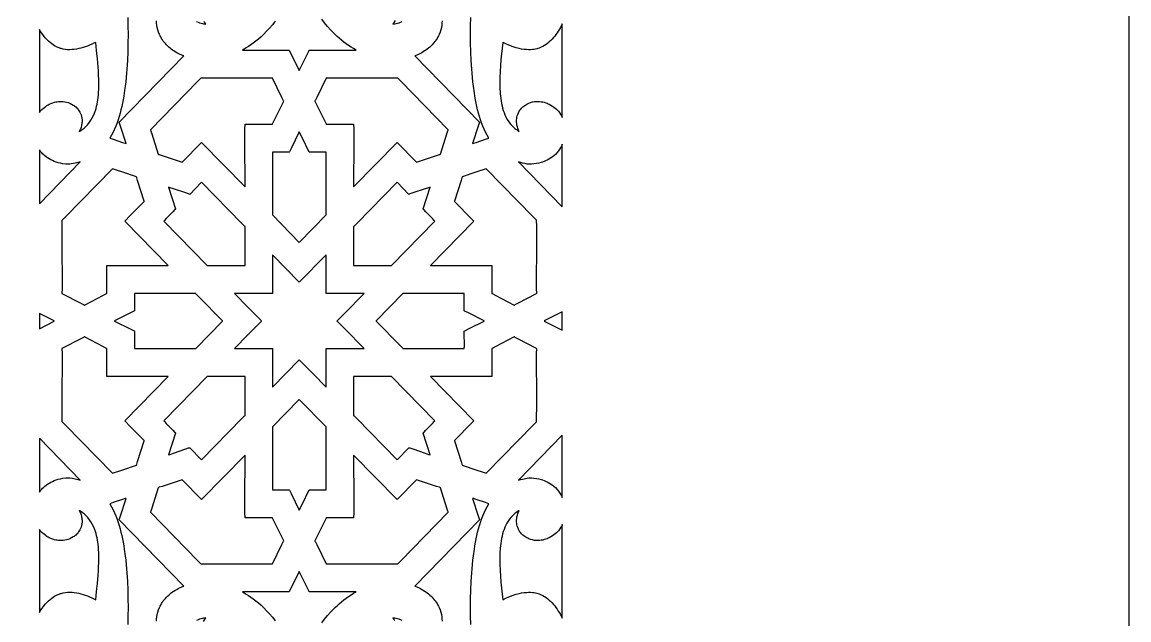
# Model space of a CAD drawing. Extents: x -395 to 395, y -1225 to 1225.
# Drawn here: x 141.1 to 395, y -248.6 to -111.4 of the extents above; entities that cross this region are included whole.
import ezdxf

# ---------------------------------------------------------------- set-up
doc = ezdxf.new("R2010")
doc.units = 0
doc.layers.add('LAYER_1', color=18, linetype='CONTINUOUS')

msp = doc.modelspace()

# ---------------------------------------------------------------- linework, layer by layer
at = {"layer": 'LAYER_1'}
for points in [[(395, 1225), (395, -1225), (-395, -1225), (-395, 1225)], [(154.27, -136.45), (154.5, -136.31), (154.83, -136.07), (155.28, -135.71), (155.5, -135.52), (155.72, -135.31), (155.92, -135.1), (156.12, -134.87), (156.5, -134.4), (156.84, -133.9), (157.14, -133.37), (157.41, -132.82), (157.65, -132.27), (157.85, -131.7), (158, -131.21), (158.13, -130.72), (158.24, -130.22), (158.34, -129.72), (158.42, -129.21), (158.48, -128.7), (158.54, -128.19), (158.58, -127.68), (158.63, -126.65), (158.65, -125.61), (158.64, -124.58), (158.6, -123.55), (158.56, -122.61), (158.5, -121.67), (158.34, -119.79), (158.15, -117.91), (157.94, -116.04), (157.48, -116.26), (157.01, -116.48), (156.53, -116.69), (156.05, -116.88), (155.55, -117.06), (155.05, -117.23), (154.55, -117.37), (154.04, -117.49), (153.53, -117.6), (153.02, -117.67), (152.5, -117.72), (152, -117.74), (151.49, -117.73), (150.99, -117.68), (150.49, -117.6), (150, -117.48), (149.85, -117.43), (149.53, -117.32), (149.31, -117.24), (149.06, -117.12), (148.79, -116.99), (148.49, -116.81), (148.17, -116.61), (147.83, -116.37), (147.47, -116.09), (147.11, -115.76), (146.73, -115.39), (146.35, -114.97), (145.96, -114.5), (145.57, -113.97), (145.28, -113.53), (145, -113.08), (145, -132.11), (145.29, -131.77), (145.6, -131.44), (145.94, -131.15), (146.3, -130.89), (146.43, -130.78), (146.56, -130.67), (146.75, -130.54), (146.99, -130.39), (147.29, -130.23), (147.65, -130.07), (148.07, -129.91), (148.51, -129.78), (148.77, -129.72), (149.06, -129.67), (149.38, -129.64), (149.72, -129.61), (150.07, -129.61), (150.44, -129.63), (150.83, -129.68), (151.22, -129.75), (151.61, -129.86), (152.01, -130.01), (152.4, -130.2), (152.79, -130.43), (152.98, -130.56), (153.17, -130.71), (153.36, -130.87), (153.54, -131.04), (153.65, -131.16), (153.88, -131.42), (154.02, -131.61), (154.16, -131.83), (154.31, -132.08), (154.44, -132.36), (154.57, -132.68), (154.67, -133.03), (154.75, -133.41), (154.8, -133.82), (154.8, -134.04), (154.8, -134.26), (154.78, -134.49), (154.75, -134.73), (154.71, -134.97), (154.66, -135.23), (154.58, -135.48), (154.5, -135.75), (154.35, -136.13), (154.17, -136.49)], [(255.06, -136.34), (254.98, -136.19), (254.89, -135.99), (254.79, -135.73), (254.69, -135.42), (254.6, -135.04), (254.53, -134.61), (254.51, -134.43), (254.5, -134.06), (254.51, -133.82), (254.54, -133.54), (254.59, -133.24), (254.66, -132.91), (254.77, -132.57), (254.92, -132.23), (255.1, -131.87), (255.34, -131.52), (255.48, -131.35), (255.63, -131.17), (255.79, -131.01), (255.97, -130.84), (256.17, -130.68), (256.38, -130.53), (256.61, -130.38), (256.85, -130.23), (257.29, -130.02), (257.73, -129.85), (258.17, -129.73), (258.59, -129.65), (259.01, -129.61), (259.41, -129.6), (259.8, -129.62), (260.18, -129.66), (260.54, -129.73), (260.87, -129.81), (261.19, -129.91), (261.49, -130.01), (261.75, -130.13), (261.99, -130.24), (262.39, -130.45), (262.76, -130.69), (263.09, -130.93), (263.39, -131.17), (263.66, -131.4), (263.9, -131.64), (264.11, -131.86), (264.29, -132.08), (264.45, -132.28), (264.69, -132.65), (264.86, -132.95), (264.96, -133.16), (265, -133.26), (265, -111.82), (264.56, -112.64), (264.33, -113.04), (264.08, -113.44), (263.82, -113.83), (263.55, -114.21), (263.26, -114.59), (262.97, -114.95), (262.66, -115.3), (262.34, -115.63), (262, -115.94), (261.65, -116.24), (261.29, -116.51), (260.91, -116.76), (260.53, -116.98), (260.12, -117.18), (259.97, -117.25), (259.65, -117.37), (259.42, -117.44), (259.16, -117.52), (258.86, -117.59), (258.51, -117.65), (258.13, -117.7), (257.71, -117.73), (257.26, -117.74), (256.76, -117.72), (256.24, -117.67), (255.67, -117.59), (255.08, -117.46), (254.44, -117.3), (253.74, -117.07), (253.13, -116.85), (252.61, -116.64), (252.19, -116.45), (251.61, -116.15), (251.45, -116.07), (251.37, -116.03), (251.37, -116.04), (251.06, -118.71), (250.93, -120.05), (250.81, -121.39), (250.73, -122.74), (250.67, -124.08), (250.66, -125.43), (250.67, -126.1), (250.69, -126.77), (250.71, -127.31), (250.75, -127.85), (250.8, -128.4), (250.87, -128.95), (250.95, -129.5), (251.04, -130.05), (251.16, -130.59), (251.29, -131.13), (251.45, -131.65), (251.63, -132.17), (251.83, -132.67), (252.05, -133.16), (252.3, -133.64), (252.58, -134.09), (252.89, -134.52), (253.22, -134.93), (253.43, -135.16), (253.65, -135.38), (253.88, -135.59), (254.12, -135.79), (254.36, -135.98), (254.61, -136.16), (254.87, -136.33), (255.13, -136.49)], [(192.18, -138.76), (192.17, -135.97), (192.19, -134.8), (192.19, -134.8), (198.48, -134.8), (198.52, -134.75), (198.59, -134.59), (198.88, -133.98), (201.08, -129.55), (201.06, -129.48), (200.97, -129.31), (200.65, -128.67), (198.48, -124.23), (198.41, -124.22), (198.23, -124.23), (197.55, -124.24), (182.1, -124.23), (182.03, -124.28), (181.89, -124.43), (181.37, -124.98), (170.51, -136.12), (170.52, -136.19), (170.58, -136.37), (170.8, -137.03), (172.28, -141.74), (172.34, -141.77), (172.51, -141.82), (173.15, -142.02), (177.79, -143.57), (182.23, -139), (182.23, -139), (192.19, -149.21)], [(227.07, -139), (227.07, -139), (231.51, -143.57), (236.16, -142.02), (236.79, -141.82), (236.96, -141.77), (237.02, -141.74), (238.5, -137.03), (238.73, -136.37), (238.78, -136.19), (238.79, -136.12), (227.93, -124.98), (227.41, -124.43), (227.27, -124.28), (227.21, -124.23), (211.75, -124.24), (211.07, -124.23), (210.89, -124.22), (210.82, -124.23), (208.65, -128.67), (208.33, -129.31), (208.24, -129.48), (208.22, -129.55), (210.42, -133.98), (210.71, -134.59), (210.79, -134.75), (210.83, -134.8), (217.12, -134.8), (217.12, -134.8), (217.13, -135.97), (217.13, -138.76), (217.12, -149.21)], [(210.8, -155.67), (210.81, -155.65), (210.82, -145.22), (210.82, -142.43), (210.81, -141.26), (206.95, -141.26), (206.95, -141.26), (205.29, -137.88), (204.65, -136.61), (202.76, -140.43), (202.47, -141.05), (202.39, -141.21), (202.35, -141.27), (199.56, -141.26), (198.5, -141.26), (198.5, -154.62), (198.49, -155.39), (198.48, -155.59), (198.49, -155.67), (204.65, -161.96)], [(265, -153.82), (265, -139.45), (264.87, -139.73), (264.73, -140), (264.58, -140.26), (264.43, -140.51), (264.11, -140.96), (263.76, -141.38), (263.4, -141.75), (263.03, -142.08), (262.65, -142.38), (262.27, -142.64), (261.89, -142.87), (261.51, -143.07), (261.15, -143.24), (260.8, -143.39), (260.47, -143.51), (260.17, -143.61), (259.64, -143.75), (259.07, -143.87), (258.49, -143.95), (257.91, -144.01), (257.33, -144.03), (256.92, -143.97), (256.46, -143.87), (255.84, -143.74), (255.37, -143.62), (254.91, -143.48), (265, -153.82)], [(154.4, -143.48), (153.8, -143.65), (153.2, -143.8), (151.98, -144.03), (151.85, -144.04), (151.54, -144.03), (151.06, -143.98), (150.41, -143.9), (149.87, -143.8), (149.35, -143.67), (148.87, -143.53), (148.42, -143.36), (147.99, -143.18), (147.6, -142.98), (147.23, -142.78), (146.89, -142.56), (146.57, -142.33), (146.28, -142.1), (146.01, -141.86), (145.76, -141.62), (145.54, -141.38), (145.34, -141.15), (145, -140.7), (145, -153.11)], [(159.71, -174.09), (160.28, -173.8), (160.44, -173.72), (160.49, -173.68), (160.48, -169.04), (160.47, -167.79), (160.48, -167.27), (174.56, -167.27), (164.61, -157.1), (164.91, -156.77), (165.64, -156.01), (168.41, -153.18), (168.89, -152.7), (169.02, -152.57), (169.06, -152.52), (167.54, -147.79), (167.34, -147.13), (167.29, -146.96), (167.26, -146.9), (163.9, -145.77), (162.69, -145.37), (161.78, -145.08), (150.91, -156.18), (150.38, -156.7), (150.24, -156.84), (150.19, -156.91), (150.19, -161.27), (150.2, -172.78), (150.18, -173.44), (150.18, -173.62), (150.19, -173.69), (154.51, -175.92), (155.12, -176.25), (155.28, -176.34), (155.34, -176.36)], [(254.03, -176.34), (254.19, -176.25), (254.79, -175.92), (259.11, -173.69), (259.12, -173.62), (259.12, -173.44), (259.11, -172.78), (259.12, -161.27), (259.12, -158.2), (259.11, -156.91), (259.07, -156.84), (258.92, -156.7), (258.4, -156.18), (247.53, -145.08), (245.4, -145.77), (242.05, -146.9), (242.01, -146.96), (241.96, -147.13), (241.76, -147.79), (240.24, -152.52), (240.28, -152.57), (240.41, -152.7), (240.89, -153.18), (243.66, -156.01), (244.4, -156.77), (244.7, -157.1), (234.74, -167.27), (248.82, -167.27), (248.83, -167.79), (248.83, -169.04), (248.81, -173.68), (248.87, -173.72), (249.02, -173.8), (249.6, -174.09), (253.96, -176.36)], [(183.75, -167.29), (184.5, -167.27), (188.35, -167.28), (192.19, -167.27), (192.19, -158.34), (192.15, -158.28), (192.01, -158.14), (191.48, -157.62), (182.24, -148.14), (182.23, -148.14), (179.51, -150.93), (179.44, -150.92), (179.26, -150.85), (178.6, -150.62), (175.75, -149.65), (174.99, -149.4), (174.67, -149.3), (176.26, -154.24), (176.22, -154.3), (176.09, -154.43), (175.61, -154.92), (174.09, -156.49), (173.69, -156.91), (173.53, -157.1), (183.48, -167.28), (183.55, -167.29)], [(225.83, -167.28), (235.77, -157.1), (235.61, -156.91), (235.21, -156.49), (233.69, -154.92), (233.21, -154.43), (233.08, -154.3), (233.04, -154.24), (234.64, -149.3), (234.31, -149.4), (233.55, -149.65), (230.7, -150.62), (230.04, -150.85), (229.86, -150.92), (229.79, -150.93), (227.07, -148.14), (227.07, -148.14), (217.82, -157.62), (217.3, -158.14), (217.16, -158.28), (217.11, -158.34), (217.12, -167.27), (220.96, -167.28), (224.8, -167.27), (225.55, -167.29), (225.75, -167.29)], [(210.81, -193.02), (210.81, -187.28), (210.79, -186.56), (210.79, -186.37), (210.8, -186.32), (210.81, -186.31), (213.09, -186.31), (217.75, -186.33), (218.99, -186.33), (219.51, -186.31), (215.04, -181.76), (213.36, -180.02), (213.37, -180.01), (213.36, -179.99), (215.04, -178.25), (219.51, -173.7), (219.51, -173.7), (217.38, -173.69), (211.76, -173.7), (211.05, -173.71), (210.86, -173.71), (210.82, -173.71), (210.8, -173.7), (210.81, -167.26), (210.81, -165.53), (210.81, -164.81), (204.65, -171.11), (201.57, -167.96), (198.5, -164.81), (198.48, -165.46), (198.49, -166.99), (198.5, -172.73), (198.51, -173.45), (198.51, -173.64), (198.51, -173.69), (198.5, -173.71), (192.18, -173.7), (190.5, -173.69), (189.79, -173.7), (192.87, -176.84), (195.94, -179.99), (195.93, -180.01), (195.94, -180.02), (192.87, -183.17), (189.79, -186.31), (191.92, -186.32), (197.54, -186.31), (198.25, -186.3), (198.44, -186.3), (198.49, -186.3), (198.5, -186.31), (198.49, -192.76), (198.48, -194.48), (198.5, -195.2), (201.57, -192.06), (204.65, -188.91), (207.73, -192.06), (210.81, -195.2)], [(180.87, -186.32), (187.03, -180.02), (187.03, -179.99), (181.61, -174.46), (181.08, -173.9), (180.93, -173.75), (180.87, -173.69), (173.83, -173.69), (166.8, -173.7), (166.8, -176.73), (166.81, -177.43), (166.81, -177.61), (166.8, -177.69), (162.25, -179.99), (162.25, -179.99), (162.26, -180), (162.25, -180.02), (165.98, -181.92), (166.59, -182.22), (166.75, -182.29), (166.8, -182.34), (166.8, -186.31), (173.32, -186.32), (179.84, -186.31), (180.59, -186.33), (180.79, -186.33)], [(242.51, -186.31), (242.52, -185.82), (242.52, -185.16), (242.51, -183.34), (242.5, -182.6), (242.49, -182.4), (242.5, -182.33), (243.75, -181.69), (247.05, -180.02), (247.05, -180.02), (247.04, -180), (247.05, -179.99), (243.32, -178.09), (242.72, -177.8), (242.56, -177.72), (242.5, -177.68), (242.51, -174.79), (242.51, -173.7), (229.45, -173.7), (228.71, -173.69), (228.51, -173.69), (228.43, -173.7), (222.28, -179.99), (222.28, -180.02), (227.71, -185.58), (228.23, -186.12), (228.37, -186.27), (228.43, -186.32)], [(148.43, -180.02), (148.42, -180.02), (148.42, -180), (148.43, -179.99), (145, -178.25), (145, -181.77)], [(265, -177.89), (260.87, -179.99), (260.89, -179.99), (260.89, -180.01), (260.87, -180.02), (265, -182.12)], [(163.9, -214.24), (167.26, -213.12), (167.29, -213.06), (167.34, -212.88), (167.54, -212.23), (169.06, -207.5), (169.02, -207.44), (168.89, -207.31), (168.41, -206.83), (165.64, -204), (164.91, -203.25), (164.61, -202.92), (174.56, -192.74), (160.48, -192.74), (160.47, -192.22), (160.48, -190.98), (160.49, -186.33), (160.44, -186.29), (160.28, -186.22), (159.71, -185.93), (155.34, -183.65), (155.28, -183.68), (155.12, -183.76), (154.51, -184.09), (150.19, -186.32), (150.18, -186.39), (150.18, -186.57), (150.2, -187.24), (150.19, -198.74), (150.18, -201.82), (150.19, -203.11), (150.24, -203.17), (150.38, -203.31), (150.91, -203.83), (161.78, -214.94)], [(258.4, -203.83), (258.92, -203.31), (259.07, -203.17), (259.11, -203.11), (259.12, -198.74), (259.11, -187.24), (259.12, -186.57), (259.12, -186.39), (259.11, -186.32), (254.79, -184.09), (254.19, -183.76), (254.03, -183.68), (253.96, -183.65), (249.6, -185.93), (249.02, -186.22), (248.87, -186.29), (248.81, -186.33), (248.83, -190.98), (248.83, -192.22), (248.82, -192.74), (234.74, -192.74), (244.7, -202.92), (244.4, -203.25), (243.66, -204), (240.89, -206.83), (240.41, -207.31), (240.28, -207.44), (240.24, -207.5), (241.76, -212.23), (241.96, -212.88), (242.01, -213.06), (242.05, -213.12), (245.4, -214.24), (246.62, -214.65), (247.53, -214.94)], [(191.48, -202.39), (192.01, -201.87), (192.15, -201.74), (192.19, -201.67), (192.19, -192.74), (188.35, -192.74), (184.5, -192.74), (183.75, -192.73), (183.55, -192.73), (183.48, -192.74), (173.53, -202.92), (173.69, -203.1), (174.09, -203.52), (175.61, -205.1), (176.09, -205.58), (176.22, -205.71), (176.26, -205.77), (174.67, -210.71), (174.99, -210.62), (175.75, -210.36), (178.6, -209.39), (179.26, -209.16), (179.44, -209.1), (179.51, -209.09), (182.23, -211.87), (182.24, -211.87)], [(227.07, -211.87), (229.79, -209.09), (229.86, -209.1), (230.04, -209.16), (230.7, -209.39), (233.55, -210.36), (234.31, -210.62), (234.64, -210.71), (233.04, -205.77), (233.08, -205.71), (233.21, -205.58), (233.69, -205.1), (235.21, -203.52), (235.61, -203.1), (235.77, -202.92), (225.83, -192.74), (225.75, -192.73), (225.55, -192.73), (224.8, -192.74), (220.96, -192.74), (217.12, -192.74), (217.11, -201.67), (217.16, -201.74), (217.3, -201.87), (217.82, -202.39), (227.07, -211.87)], [(205.29, -222.13), (206.95, -218.75), (206.95, -218.76), (210.81, -218.76), (210.82, -217.59), (210.82, -214.8), (210.81, -204.37), (210.8, -204.34), (204.65, -198.05), (198.49, -204.34), (198.48, -204.42), (198.49, -204.63), (198.5, -205.39), (198.5, -218.76), (199.56, -218.75), (202.35, -218.75), (202.39, -218.81), (202.47, -218.97), (202.76, -219.59), (204.65, -223.41)], [(145.16, -219.09), (145.34, -218.86), (145.54, -218.63), (145.76, -218.39), (146.01, -218.16), (146.28, -217.92), (146.57, -217.69), (146.89, -217.46), (147.23, -217.24), (147.6, -217.03), (147.99, -216.83), (148.42, -216.65), (148.87, -216.49), (149.35, -216.34), (149.87, -216.22), (150.41, -216.12), (151.06, -216.03), (151.54, -215.99), (151.98, -215.98), (152.59, -216.09), (153.2, -216.22), (153.8, -216.36), (154.4, -216.54), (145, -206.91), (145, -219.31)], [(265, -206.19), (265, -206.19), (254.91, -216.54), (255.37, -216.4), (255.84, -216.28), (256.92, -216.05), (257.33, -215.98), (257.91, -216.01), (258.49, -216.06), (259.07, -216.15), (259.64, -216.26), (260.17, -216.41), (260.47, -216.5), (260.8, -216.63), (261.15, -216.77), (261.51, -216.94), (261.89, -217.14), (262.27, -217.37), (262.65, -217.63), (263.03, -217.93), (263.4, -218.26), (263.76, -218.64), (264.11, -219.05), (264.43, -219.51), (264.58, -219.75), (264.73, -220.01), (264.87, -220.28), (265, -220.56)], [(198.48, -235.78), (200.65, -231.34), (200.97, -230.7), (201.06, -230.53), (201.08, -230.46), (198.88, -226.04), (198.59, -225.43), (198.52, -225.27), (198.48, -225.21), (192.19, -225.22), (192.19, -225.22), (192.17, -224.05), (192.18, -221.26), (192.19, -210.81), (182.23, -221.02), (182.23, -221.02), (177.79, -216.45), (173.15, -217.99), (172.51, -218.19), (172.34, -218.24), (172.28, -218.28), (170.8, -222.98), (170.58, -223.64), (170.52, -223.82), (170.51, -223.89), (181.37, -235.03), (181.89, -235.59), (182.03, -235.73), (182.1, -235.78), (197.55, -235.78), (198.23, -235.79), (198.41, -235.79)], [(211.07, -235.79), (211.75, -235.78), (227.21, -235.78), (227.27, -235.73), (227.41, -235.59), (227.93, -235.03), (238.79, -223.89), (238.78, -223.82), (238.73, -223.64), (238.5, -222.98), (237.02, -218.28), (236.96, -218.24), (236.79, -218.19), (236.16, -217.99), (231.51, -216.45), (227.07, -221.02), (227.07, -221.02), (217.12, -210.81), (217.13, -221.26), (217.13, -224.05), (217.12, -225.22), (217.12, -225.22), (210.83, -225.21), (210.79, -225.27), (210.71, -225.43), (210.42, -226.04), (208.22, -230.46), (208.24, -230.53), (208.33, -230.7), (208.65, -231.34), (210.82, -235.78), (210.89, -235.79)], [(145.28, -246.48), (145.57, -246.04), (145.96, -245.51), (146.35, -245.04), (146.73, -244.62), (147.11, -244.25), (147.47, -243.93), (147.83, -243.65), (148.17, -243.4), (148.49, -243.2), (148.79, -243.03), (149.06, -242.89), (149.53, -242.69), (149.85, -242.58), (150, -242.54), (150.49, -242.42), (150.99, -242.33), (151.49, -242.29), (152, -242.28), (152.5, -242.29), (153.02, -242.34), (153.53, -242.42), (154.04, -242.52), (154.55, -242.64), (155.05, -242.79), (155.55, -242.95), (156.05, -243.13), (156.53, -243.33), (157.01, -243.54), (157.48, -243.75), (157.94, -243.98), (158.15, -242.1), (158.34, -240.23), (158.5, -238.34), (158.56, -237.4), (158.6, -236.46), (158.64, -235.43), (158.65, -234.4), (158.63, -233.37), (158.58, -232.34), (158.54, -231.82), (158.48, -231.31), (158.42, -230.8), (158.34, -230.3), (158.24, -229.8), (158.13, -229.3), (158, -228.8), (157.85, -228.32), (157.65, -227.75), (157.41, -227.19), (157.14, -226.64), (156.84, -226.12), (156.5, -225.62), (156.31, -225.38), (156.12, -225.14), (155.92, -224.92), (155.72, -224.7), (155.5, -224.5), (155.28, -224.3), (154.83, -223.95), (154.5, -223.71), (154.27, -223.57), (154.17, -223.52), (154.35, -223.89), (154.5, -224.27), (154.58, -224.53), (154.66, -224.79), (154.71, -225.04), (154.75, -225.28), (154.78, -225.52), (154.8, -225.75), (154.8, -226.19), (154.75, -226.6), (154.67, -226.98), (154.57, -227.33), (154.44, -227.65), (154.31, -227.94), (154.16, -228.19), (154.02, -228.41), (153.88, -228.59), (153.65, -228.86), (153.54, -228.97), (153.36, -229.15), (153.17, -229.31), (152.98, -229.45), (152.79, -229.59), (152.4, -229.82), (152.01, -230.01), (151.61, -230.15), (151.22, -230.26), (150.83, -230.34), (150.44, -230.39), (150.07, -230.4), (149.72, -230.4), (149.38, -230.38), (149.06, -230.34), (148.77, -230.29), (148.51, -230.23), (148.07, -230.11), (147.65, -229.95), (147.29, -229.78), (146.99, -229.62), (146.75, -229.47), (146.43, -229.24), (146.3, -229.13), (145.94, -228.87), (145.6, -228.57), (145.29, -228.25), (145, -227.9), (145, -246.93)], [(265, -226.75), (264.96, -226.86), (264.86, -227.07), (264.69, -227.36), (264.45, -227.73), (264.29, -227.94), (264.11, -228.15), (263.9, -228.38), (263.66, -228.61), (263.39, -228.85), (263.09, -229.09), (262.76, -229.33), (262.39, -229.56), (261.99, -229.78), (261.75, -229.89), (261.49, -230), (261.19, -230.11), (260.87, -230.2), (260.54, -230.29), (260.18, -230.35), (259.8, -230.4), (259.41, -230.42), (259.01, -230.41), (258.59, -230.36), (258.17, -230.28), (257.73, -230.16), (257.29, -229.99), (257.07, -229.89), (256.85, -229.78), (256.61, -229.64), (256.38, -229.49), (256.17, -229.33), (255.97, -229.17), (255.79, -229.01), (255.63, -228.84), (255.48, -228.67), (255.34, -228.49), (255.1, -228.14), (254.92, -227.79), (254.77, -227.44), (254.66, -227.1), (254.59, -226.78), (254.54, -226.47), (254.51, -226.2), (254.5, -225.95), (254.51, -225.58), (254.53, -225.41), (254.6, -224.97), (254.69, -224.6), (254.79, -224.28), (254.89, -224.02), (255.06, -223.67), (255.13, -223.52), (254.87, -223.68), (254.61, -223.85), (254.36, -224.04), (254.12, -224.23), (253.88, -224.43), (253.65, -224.64), (253.43, -224.86), (253.22, -225.08), (252.89, -225.49), (252.58, -225.92), (252.3, -226.38), (252.05, -226.85), (251.83, -227.34), (251.63, -227.84), (251.45, -228.36), (251.29, -228.89), (251.16, -229.42), (251.04, -229.97), (250.95, -230.51), (250.87, -231.06), (250.8, -231.61), (250.75, -232.16), (250.69, -233.24), (250.67, -233.92), (250.66, -234.59), (250.67, -235.93), (250.73, -237.28), (250.81, -238.62), (250.93, -239.96), (251.06, -241.3), (251.37, -243.98), (251.37, -243.98), (251.61, -243.86), (252.19, -243.57), (252.61, -243.38), (253.13, -243.17), (253.74, -242.94), (254.44, -242.72), (255.08, -242.55), (255.67, -242.43), (256.24, -242.34), (256.76, -242.3), (257.26, -242.28), (257.71, -242.29), (258.13, -242.32), (258.51, -242.37), (258.86, -242.43), (259.16, -242.5), (259.65, -242.64), (259.97, -242.77), (260.12, -242.84), (260.53, -243.03), (260.91, -243.26), (261.29, -243.51), (261.65, -243.78), (262, -244.07), (262.34, -244.39), (262.66, -244.72), (262.97, -245.07), (263.26, -245.43), (263.55, -245.8), (263.82, -246.19), (264.08, -246.58), (264.33, -246.98), (264.56, -247.38), (265, -248.19)]]:
    msp.add_lwpolyline(points, close=True, dxfattribs=at)
for points in [[(165.31, -110.3), (165.34, -112.28), (165.35, -114.26), (165.34, -116.24), (165.29, -118.21), (165.21, -120.19), (165.09, -122.16), (165.01, -123.15), (164.92, -124.13), (164.81, -125.11), (164.7, -126.09), (164.48, -127.65), (164.36, -128.42), (164.23, -129.2), (164.08, -129.98), (163.91, -130.75), (163.73, -131.52), (163.53, -132.28), (163.32, -133.04), (163.08, -133.79), (162.82, -134.53), (162.54, -135.26), (162.24, -135.97), (161.91, -136.68), (161.56, -137.37), (161.17, -138.04), (161.94, -138.3), (164.08, -139.03), (164.66, -139.22), (164.9, -139.29), (163.61, -135.26), (163.38, -134.58), (163.32, -134.4), (163.31, -134.33), (178.16, -119.17), (177.66, -118.97), (177.17, -118.74), (176.85, -118.58), (176.52, -118.41), (176.2, -118.22), (175.89, -118.02), (175.58, -117.81), (175.28, -117.58), (174.99, -117.35), (174.7, -117.11), (174.43, -116.85), (174.16, -116.59), (173.91, -116.31), (173.67, -116.03), (173.44, -115.74), (173.23, -115.43), (173.03, -115.12), (172.84, -114.8), (172.7, -114.52), (172.57, -114.25), (172.35, -113.7), (172.18, -113.16), (172.05, -112.63), (171.96, -112.11), (171.91, -111.6), (171.89, -111.11)], [(181.05, -111.28), (181.41, -111.42), (181.76, -111.54), (182.1, -111.64), (182.41, -111.71), (182.7, -111.77), (183.19, -111.83), (182.92, -111.44), (182.79, -111.25)], [(199.13, -111.2), (198.47, -112.03), (197.81, -112.79), (197.16, -113.5), (196.52, -114.15), (195.88, -114.75), (195.26, -115.29), (194.65, -115.79), (194.07, -116.24), (193.51, -116.64), (192.98, -117), (192.49, -117.31), (192.02, -117.59), (191.6, -117.83), (201.47, -117.83), (202.12, -117.82), (202.29, -117.81), (202.36, -117.82), (204.65, -122.48), (206.52, -118.69), (206.83, -118.05), (206.91, -117.88), (206.95, -117.82), (217.7, -117.83), (217.11, -117.49), (216.53, -117.14), (215.97, -116.77), (215.41, -116.38), (214.86, -115.97), (214.33, -115.55), (213.81, -115.11), (213.3, -114.66), (212.92, -114.3), (212.55, -113.93), (211.82, -113.17), (211.12, -112.38), (210.45, -111.56), (209.82, -110.71)], [(226.64, -111.05), (226.38, -111.44), (226.11, -111.83), (226.6, -111.77), (226.89, -111.71), (227.21, -111.64), (227.54, -111.54), (227.9, -111.42), (228.26, -111.28)], [(237.41, -111.11), (237.39, -111.6), (237.34, -112.11), (237.25, -112.63), (237.12, -113.16), (236.95, -113.7), (236.73, -114.25), (236.6, -114.52), (236.46, -114.8), (236.27, -115.12), (236.08, -115.43), (235.86, -115.74), (235.63, -116.03), (235.39, -116.31), (235.14, -116.59), (234.88, -116.85), (234.6, -117.11), (234.32, -117.35), (234.02, -117.58), (233.72, -117.81), (233.41, -118.02), (233.1, -118.22), (232.78, -118.41), (232.46, -118.58), (232.13, -118.74), (231.64, -118.97), (231.14, -119.17), (246, -134.33), (245.98, -134.4), (245.92, -134.58), (245.7, -135.26), (244.4, -139.29), (244.65, -139.22), (245.22, -139.03), (247.36, -138.3), (248.13, -138.04), (247.75, -137.37), (247.39, -136.68), (247.06, -135.97), (246.76, -135.26), (246.48, -134.53), (246.22, -133.79), (245.98, -133.04), (245.77, -132.28), (245.57, -131.52), (245.39, -130.75), (245.23, -129.98), (245.08, -129.2), (244.94, -128.42), (244.82, -127.65), (244.61, -126.09), (244.49, -125.11), (244.39, -124.13), (244.29, -123.15), (244.22, -122.16), (244.09, -120.19), (244.01, -118.21), (243.96, -116.24), (243.95, -114.26), (243.96, -112.28), (243.99, -110.3)], [(171.89, -248.91), (171.91, -248.42), (171.96, -247.91), (172.05, -247.39), (172.18, -246.86), (172.35, -246.31), (172.57, -245.77), (172.7, -245.49), (172.84, -245.21), (173.03, -244.89), (173.23, -244.58), (173.44, -244.28), (173.67, -243.99), (173.91, -243.7), (174.16, -243.43), (174.43, -243.16), (174.7, -242.91), (174.99, -242.66), (175.28, -242.43), (175.58, -242.21), (175.89, -242), (176.2, -241.8), (176.52, -241.61), (176.85, -241.43), (177.17, -241.27), (177.66, -241.05), (178.16, -240.85), (163.31, -225.68), (163.32, -225.61), (163.38, -225.43), (163.61, -224.76), (164.9, -220.72), (164.66, -220.79), (164.08, -220.98), (161.94, -221.71), (161.17, -221.97), (161.56, -222.65), (161.91, -223.34), (162.24, -224.04), (162.54, -224.76), (162.82, -225.49), (163.08, -226.23), (163.32, -226.98), (163.53, -227.73), (163.73, -228.5), (163.91, -229.26), (164.08, -230.04), (164.23, -230.81), (164.36, -231.59), (164.48, -232.37), (164.7, -233.92), (164.81, -234.9), (164.92, -235.88), (165.01, -236.87), (165.09, -237.85), (165.21, -239.82), (165.29, -241.8), (165.34, -243.78), (165.35, -245.76), (165.34, -247.73), (165.31, -249.71)], [(243.99, -249.71), (243.96, -247.73), (243.95, -245.76), (243.96, -243.78), (244.01, -241.8), (244.09, -239.82), (244.22, -237.85), (244.29, -236.87), (244.39, -235.88), (244.49, -234.9), (244.61, -233.92), (244.82, -232.37), (244.94, -231.59), (245.08, -230.81), (245.23, -230.04), (245.39, -229.26), (245.57, -228.5), (245.77, -227.73), (245.98, -226.98), (246.22, -226.23), (246.48, -225.49), (246.76, -224.76), (247.06, -224.04), (247.39, -223.34), (247.75, -222.65), (248.13, -221.97), (247.36, -221.71), (245.22, -220.98), (244.65, -220.79), (244.4, -220.72), (245.7, -224.76), (245.92, -225.43), (245.98, -225.61), (246, -225.68), (231.14, -240.85), (231.64, -241.05), (232.13, -241.27), (232.46, -241.43), (232.78, -241.61), (233.1, -241.8), (233.41, -242), (233.72, -242.21), (234.02, -242.43), (234.32, -242.66), (234.6, -242.91), (234.88, -243.16), (235.14, -243.43), (235.39, -243.7), (235.63, -243.99), (235.86, -244.28), (236.08, -244.58), (236.27, -244.89), (236.46, -245.21), (236.6, -245.49), (236.73, -245.77), (236.95, -246.31), (237.12, -246.86), (237.25, -247.39), (237.34, -247.91), (237.39, -248.42), (237.41, -248.91)], [(209.82, -249.31), (210.45, -248.46), (211.12, -247.64), (211.82, -246.84), (212.55, -246.08), (212.92, -245.72), (213.3, -245.36), (213.81, -244.91), (214.33, -244.47), (214.86, -244.04), (215.41, -243.64), (215.97, -243.25), (216.53, -242.87), (217.11, -242.52), (217.7, -242.19), (206.95, -242.19), (206.91, -242.13), (206.83, -241.96), (206.52, -241.32), (204.65, -237.53), (202.36, -242.19), (202.29, -242.2), (202.12, -242.2), (201.47, -242.19), (191.6, -242.19), (192.02, -242.42), (192.49, -242.7), (192.98, -243.02), (193.51, -243.38), (194.07, -243.78), (194.65, -244.23), (195.26, -244.72), (195.88, -245.27), (196.52, -245.87), (197.16, -246.52), (197.81, -247.22), (198.47, -247.99), (199.13, -248.81)], [(182.66, -248.97), (182.92, -248.57), (183.19, -248.18), (182.7, -248.25), (182.41, -248.3), (182.1, -248.38), (181.76, -248.47), (181.41, -248.59), (181.05, -248.73)], [(228.26, -248.73), (227.9, -248.59), (227.54, -248.47), (227.21, -248.38), (226.89, -248.3), (226.6, -248.25), (226.11, -248.18), (226.38, -248.57), (226.51, -248.77)]]:
    msp.add_lwpolyline(points, dxfattribs=at)

doc.saveas('drawing.dxf')
